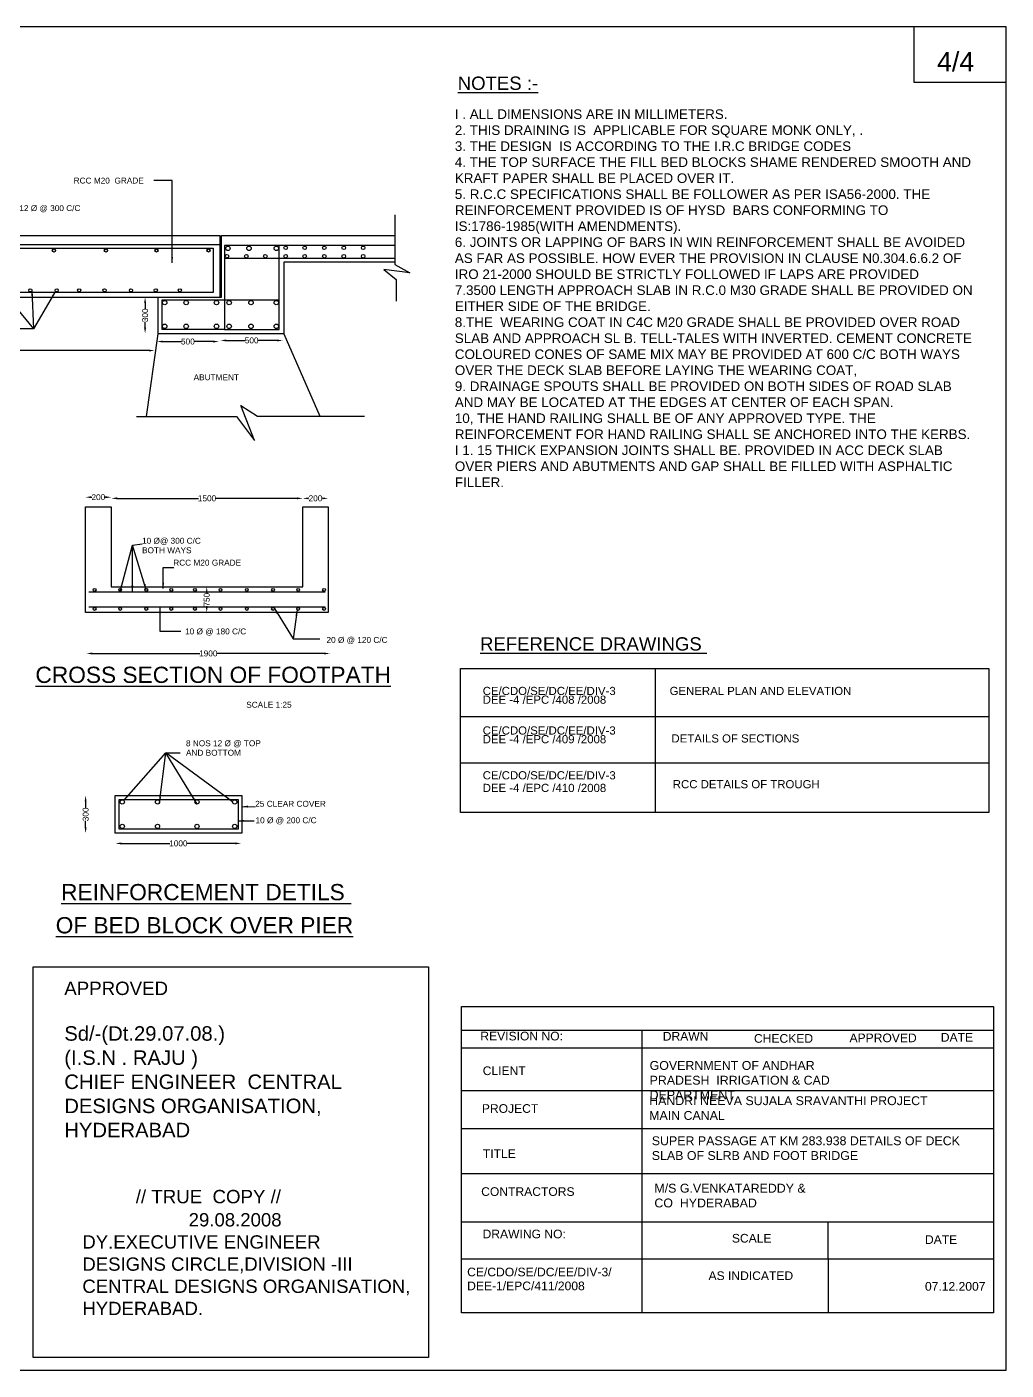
# Model space of a CAD drawing. Header units: millimetres. Extents: x 2557031 to 2683205, y 44332818 to 44423758.
# Drawn here: x 2616883 to 2683205, y 44332818 to 44423758 of the extents above; entities that cross this region are included whole.
import ezdxf

# ---------------------------------------------------------------- set-up
doc = ezdxf.new("R2010")
doc.units = ezdxf.units.MM
doc.header["$MEASUREMENT"] = 0
for name, color, linetype in [('DIMENSION', 7, 'Continuous'), ('DRAWING', 2, 'Continuous'), ('TEXT', 7, 'Continuous')]:
    doc.layers.add(name, color=color, linetype=linetype)
doc.styles.get("Standard").update_dxf_attribs({"font": 'arial.ttf', "height": 400})
doc.dimstyles.get("Standard").update_dxf_attribs({"dimtxt": 400, "dimasz": 400, "dimexe": 0.18, "dimexo": 0.0625, "dimgap": 0.09, "dimtad": 0, "dimdec": 0, "dimzin": 0, "dimdsep": 46, "dimtxsty": 'Standard', "dimcen": 0.09, "dimse1": 1, "dimse2": 1, "dimadec": 0, "dimazin": 0, "dimtfac": 1, "dimtdec": 0, "dimtofl": 0, "dimtmove": 0, "dimatfit": 3, "dimfxl": 1, "dimtolj": 1, "dimtzin": 0, "dimarcsym": 0})

# ---------------------------------------------------------------- blocks, each defined once
blk = doc.blocks.new('*D60')
at = {"layer": 'Defpoints', "color": 0, "transparency": 16777216}
for p in [(2625545, 44401844), (2625545, 44401374), (2582140, 44401324)]:
    blk.add_point(p, dxfattribs=at)
at = {"layer": 'DIMENSION', "color": 0, "lineweight": -2, "transparency": 16777216}
for p, q in [((2582540, 44401844), (2603109, 44401844)), ((2625145, 44401844), (2604576, 44401844))]:
    blk.add_line(p, q, dxfattribs=at)
at = {"layer": 'DIMENSION', "color": 0, "transparency": 16777216}
for points in [[(2582540, 44401911), (2582540, 44401778), (2582140, 44401844)], [(2625145, 44401911), (2625145, 44401778), (2625545, 44401844)]]:
    blk.add_solid(points, dxfattribs=at)
at = {"layer": 'DIMENSION', "color": 0, "transparency": 16777216, "insert": (2603843, 44401844), "char_height": 400, "attachment_point": 5}
blk.add_mtext('\\A1;10000', dxfattribs=at)
blk = doc.blocks.new('*D61')
at = {"layer": 'Defpoints', "color": 0, "transparency": 16777216}
for p in [(2624890, 44405456), (2624890, 44405456), (2624890, 44403004)]:
    blk.add_point(p, dxfattribs=at)
at = {"layer": 'DIMENSION', "color": 0, "lineweight": -2, "transparency": 16777216}
for p, q in [((2624890, 44405056), (2624890, 44404671)), ((2624890, 44403404), (2624890, 44403789))]:
    blk.add_line(p, q, dxfattribs=at)
at = {"layer": 'DIMENSION', "color": 0, "transparency": 16777216}
for points in [[(2624823, 44405056), (2624957, 44405056), (2624890, 44405456)], [(2624823, 44403404), (2624957, 44403404), (2624890, 44403004)]]:
    blk.add_solid(points, dxfattribs=at)
at = {"layer": 'DIMENSION', "color": 0, "transparency": 16777216, "insert": (2624890, 44404230), "char_height": 400, "attachment_point": 5, "rotation": 90}
blk.add_mtext('\\A1;300', dxfattribs=at)
blk = doc.blocks.new('*D62')
at = {"layer": 'Defpoints', "color": 0, "transparency": 16777216}
for p in [(2625687, 44402379), (2629890, 44402453), (2629890, 44402379)]:
    blk.add_point(p, dxfattribs=at)
at = {"layer": 'DIMENSION', "color": 0, "lineweight": -2, "transparency": 16777216}
for p, q in [((2626087, 44402453), (2627348, 44402453)), ((2629490, 44402453), (2628230, 44402453))]:
    blk.add_line(p, q, dxfattribs=at)
at = {"layer": 'DIMENSION', "color": 0, "transparency": 16777216}
for points in [[(2626087, 44402520), (2626087, 44402387), (2625687, 44402453)], [(2629490, 44402520), (2629490, 44402387), (2629890, 44402453)]]:
    blk.add_solid(points, dxfattribs=at)
at = {"layer": 'DIMENSION', "color": 0, "transparency": 16777216, "insert": (2627789, 44402453), "char_height": 400, "attachment_point": 5}
blk.add_mtext('\\A1;500', dxfattribs=at)
blk = doc.blocks.new('*D63')
at = {"layer": 'Defpoints', "color": 0, "transparency": 16777216}
for p in [(2629998, 44402471), (2634221, 44402527), (2634221, 44402471)]:
    blk.add_point(p, dxfattribs=at)
at = {"layer": 'DIMENSION', "color": 0, "lineweight": -2, "transparency": 16777216}
for p, q in [((2630398, 44402527), (2631668, 44402527)), ((2633821, 44402527), (2632551, 44402527))]:
    blk.add_line(p, q, dxfattribs=at)
at = {"layer": 'DIMENSION', "color": 0, "transparency": 16777216}
for points in [[(2630398, 44402593), (2630398, 44402460), (2629998, 44402527)], [(2633821, 44402593), (2633821, 44402460), (2634221, 44402527)]]:
    blk.add_solid(points, dxfattribs=at)
at = {"layer": 'DIMENSION', "color": 0, "transparency": 16777216, "insert": (2632109, 44402527), "char_height": 400, "attachment_point": 5}
blk.add_mtext('\\A1;500', dxfattribs=at)
blk = doc.blocks.new('*D82')
at = {"layer": 'Defpoints', "color": 0, "transparency": 16777216}
for p in [(2620847, 44391916), (2620847, 44391265), (2622602, 44391265)]:
    blk.add_point(p, dxfattribs=at)
at = {"layer": 'DIMENSION', "color": 0, "lineweight": -2, "transparency": 16777216}
for p, q in [((2621247, 44391916), (2621280, 44391916)), ((2622202, 44391916), (2622169, 44391916))]:
    blk.add_line(p, q, dxfattribs=at)
at = {"layer": 'DIMENSION', "color": 0, "transparency": 16777216}
for points in [[(2621247, 44391983), (2621247, 44391849), (2620847, 44391916)], [(2622202, 44391983), (2622202, 44391849), (2622602, 44391916)]]:
    blk.add_solid(points, dxfattribs=at)
at = {"layer": 'DIMENSION', "color": 0, "transparency": 16777216, "insert": (2621724, 44391916), "char_height": 400, "attachment_point": 5}
blk.add_mtext('\\A1;200', dxfattribs=at)
blk = doc.blocks.new('*D83')
at = {"layer": 'Defpoints', "color": 0, "transparency": 16777216}
for p in [(2635570, 44391838), (2622602, 44391265), (2635570, 44391265)]:
    blk.add_point(p, dxfattribs=at)
at = {"layer": 'DIMENSION', "color": 0, "lineweight": -2, "transparency": 16777216}
for p, q in [((2623002, 44391838), (2628508, 44391838)), ((2635170, 44391838), (2629664, 44391838))]:
    blk.add_line(p, q, dxfattribs=at)
at = {"layer": 'DIMENSION', "color": 0, "transparency": 16777216}
for points in [[(2623002, 44391905), (2623002, 44391772), (2622602, 44391838)], [(2635170, 44391905), (2635170, 44391772), (2635570, 44391838)]]:
    blk.add_solid(points, dxfattribs=at)
at = {"layer": 'DIMENSION', "color": 0, "transparency": 16777216, "insert": (2629086, 44391838), "char_height": 400, "attachment_point": 5}
blk.add_mtext('\\A1;1500', dxfattribs=at)
blk = doc.blocks.new('*D84')
at = {"layer": 'Defpoints', "color": 0, "transparency": 16777216}
for p in [(2637286, 44391838), (2635570, 44391265), (2637286, 44391265)]:
    blk.add_point(p, dxfattribs=at)
at = {"layer": 'DIMENSION', "color": 0, "lineweight": -2, "transparency": 16777216}
for p, q in [((2635970, 44391838), (2635983, 44391838)), ((2636886, 44391838), (2636873, 44391838))]:
    blk.add_line(p, q, dxfattribs=at)
at = {"layer": 'DIMENSION', "color": 0, "transparency": 16777216}
for points in [[(2635970, 44391905), (2635970, 44391772), (2635570, 44391838)], [(2636886, 44391905), (2636886, 44391772), (2637286, 44391838)]]:
    blk.add_solid(points, dxfattribs=at)
at = {"layer": 'DIMENSION', "color": 0, "transparency": 16777216, "insert": (2636428, 44391838), "char_height": 400, "attachment_point": 5}
blk.add_mtext('\\A1;200', dxfattribs=at)
blk = doc.blocks.new('*D85')
at = {"layer": 'Defpoints', "color": 0, "transparency": 16777216}
for p in [(2629066, 44385849), (2629066, 44385849), (2629066, 44384100)]:
    blk.add_point(p, dxfattribs=at)
at = {"layer": 'DIMENSION', "color": 0, "lineweight": -2, "transparency": 16777216}
for p, q in [((2629066, 44385449), (2629066, 44385414)), ((2629066, 44384500), (2629066, 44384535))]:
    blk.add_line(p, q, dxfattribs=at)
at = {"layer": 'DIMENSION', "color": 0, "transparency": 16777216}
for points in [[(2629000, 44385449), (2629133, 44385449), (2629066, 44385849)], [(2629000, 44384500), (2629133, 44384500), (2629066, 44384100)]]:
    blk.add_solid(points, dxfattribs=at)
at = {"layer": 'DIMENSION', "color": 0, "transparency": 16777216, "insert": (2629066, 44384975), "char_height": 400, "attachment_point": 5, "rotation": 90}
blk.add_mtext('\\A1;750', dxfattribs=at)
blk = doc.blocks.new('*D86')
at = {"layer": 'Defpoints', "color": 0, "transparency": 16777216}
for p in [(2620925, 44381405), (2637416, 44381405), (2637416, 44381335)]:
    blk.add_point(p, dxfattribs=at)
at = {"layer": 'DIMENSION', "color": 0, "lineweight": -2, "transparency": 16777216}
for p, q in [((2621325, 44381335), (2628593, 44381335)), ((2637016, 44381335), (2629748, 44381335))]:
    blk.add_line(p, q, dxfattribs=at)
at = {"layer": 'DIMENSION', "color": 0, "transparency": 16777216}
for points in [[(2621325, 44381402), (2621325, 44381268), (2620925, 44381335)], [(2637016, 44381402), (2637016, 44381268), (2637416, 44381335)]]:
    blk.add_solid(points, dxfattribs=at)
at = {"layer": 'DIMENSION', "color": 0, "transparency": 16777216, "insert": (2629171, 44381335), "char_height": 400, "attachment_point": 5}
blk.add_mtext('\\A1;1900', dxfattribs=at)
blk = doc.blocks.new('*D87')
at = {"layer": 'Defpoints', "color": 0, "transparency": 16777216}
for p in [(2622861, 44371716), (2620863, 44369174), (2622861, 44369174)]:
    blk.add_point(p, dxfattribs=at)
at = {"layer": 'DIMENSION', "color": 0, "lineweight": -2, "transparency": 16777216}
for p, q in [((2620863, 44371316), (2620863, 44370886)), ((2620863, 44369574), (2620863, 44370004))]:
    blk.add_line(p, q, dxfattribs=at)
at = {"layer": 'DIMENSION', "color": 0, "transparency": 16777216}
for points in [[(2620796, 44371316), (2620929, 44371316), (2620863, 44371716)], [(2620796, 44369574), (2620929, 44369574), (2620863, 44369174)]]:
    blk.add_solid(points, dxfattribs=at)
at = {"layer": 'DIMENSION', "color": 0, "transparency": 16777216, "insert": (2620863, 44370445), "char_height": 400, "attachment_point": 5, "rotation": 90}
blk.add_mtext('\\A1;300', dxfattribs=at)
blk = doc.blocks.new('*D88')
at = {"layer": 'Defpoints', "color": 0, "transparency": 16777216}
for p in [(2622882, 44368400), (2631404, 44368477), (2631404, 44368400)]:
    blk.add_point(p, dxfattribs=at)
at = {"layer": 'DIMENSION', "color": 0, "lineweight": -2, "transparency": 16777216}
for p, q in [((2623282, 44368477), (2626565, 44368477)), ((2631004, 44368477), (2627721, 44368477))]:
    blk.add_line(p, q, dxfattribs=at)
at = {"layer": 'DIMENSION', "color": 0, "transparency": 16777216}
for points in [[(2623282, 44368544), (2623282, 44368411), (2622882, 44368477)], [(2631004, 44368544), (2631004, 44368411), (2631404, 44368477)]]:
    blk.add_solid(points, dxfattribs=at)
at = {"layer": 'DIMENSION', "color": 0, "transparency": 16777216, "insert": (2627143, 44368477), "char_height": 400, "attachment_point": 5}
blk.add_mtext('\\A1;1000', dxfattribs=at)

msp = doc.modelspace()

# ---------------------------------------------------------------- linework, layer by layer
at = {"layer": 'DIMENSION', "color": 0}
for points in [[(2683204.5, 44423757.7), (2557031.4, 44423757.7), (2557031.4, 44332817.9), (2683204.5, 44332817.9)], [(2683204.5, 44423757.7), (2676960.9, 44423757.7), (2676960.9, 44420015), (2683204.5, 44420015)], [(2646255.1, 44380310.5), (2682040.3, 44380310.5), (2682040.3, 44370566), (2646255.1, 44370566)], [(2617300.4, 44360126.8), (2644092.7, 44360126.8), (2644092.7, 44333677.2), (2617300.4, 44333677.2)], [(2646320.9, 44357428.9), (2682348.1, 44357428.9), (2682348.1, 44336705.1), (2646320.9, 44336705.1)]]:
    msp.add_lwpolyline(points, close=True, dxfattribs=at)
for points in [[(2682040.3, 44370566), (2646255.1, 44370566), (2646255.1, 44380310.5), (2682040.3, 44380310.5)], [(2659440.9, 44380310.5), (2659440.9, 44370566)], [(2646255.1, 44377061), (2682040.3, 44377061)], [(2682040.3, 44373920.6), (2646255.1, 44373920.6)], [(2646320.9, 44349172.5), (2682348.1, 44349172.5)], [(2671146.5, 44340325), (2671146.5, 44342862.5)], [(2682348.1, 44340325), (2646320.9, 44340325)], [(2671146.5, 44340325), (2671146.5, 44336705.1)]]:
    msp.add_lwpolyline(points, dxfattribs=at)
at = {"layer": 'DRAWING', "color": 0}
for points in [[(2641814.5, 44411040.9), (2641814.5, 44407668.9), (2642818, 44407102.3), (2641065.4, 44407337.8), (2641895.6, 44406662.5), (2641895.6, 44405191.2)], [(2565843.3, 44409628.6), (2577762.3, 44409628.6), (2577762.3, 44405456), (2630061.7, 44405456), (2630061.7, 44409628.6)], [(2577878.3, 44409628.6), (2629946.9, 44409628.6), (2629946.9, 44405456)], [(2630061.7, 44409628.6), (2641814.5, 44409628.6)], [(2577878.3, 44409012.6), (2629946.9, 44409012.6)], [(2641814.5, 44408951.4), (2630265.8, 44408951.4), (2630265.8, 44403273.8), (2633966.8, 44403273.8), (2633966.8, 44408951.4)], [(2641814.5, 44407825.6), (2634283.7, 44407825.6), (2634283.7, 44402986), (2625773.3, 44402986), (2625773.3, 44405456)], [(2630265.8, 44408089.5), (2641814.5, 44408089.5)], [(2630265.8, 44403273.8), (2626045.1, 44403273.8), (2626045.1, 44405274.7), (2633966.8, 44405274.7)], [(2624980.3, 44397382.1), (2625773.3, 44402986)], [(2634283.7, 44402986), (2636734.9, 44397392.2)], [(2624305, 44397382.1), (2631075.8, 44397382.1), (2632297.8, 44395749.6), (2631367.7, 44398127), (2632514.1, 44397392.2), (2639755.7, 44397392.2)], [(2620846.7, 44384100.1), (2620846.7, 44391265.1), (2622602.3, 44391265.1), (2622602.3, 44385849.2), (2635569.9, 44385849.2), (2635569.9, 44391265.1), (2637286.1, 44391265.1), (2637286.1, 44384100.1), (2620846.7, 44384100.1)], [(2621090.4, 44385515.6), (2637090.8, 44385515.6)], [(2621090.4, 44384483.4), (2637090.8, 44384483.4)]]:
    msp.add_lwpolyline(points, dxfattribs=at)
for points in [[(2578303, 44408770.6), (2629504.7, 44408770.6), (2629504.7, 44405777.8), (2578303, 44405777.8)], [(2622861.5, 44371716.3), (2631452, 44371716.3), (2631452, 44369173.9), (2622861.5, 44369173.9)], [(2623130.6, 44371447.1), (2631182.9, 44371447.1), (2631182.9, 44369443), (2623130.6, 44369443)]]:
    msp.add_lwpolyline(points, close=True, dxfattribs=at)
for centre, radius in [((2618713.5, 44408615.8), 108.7), ((2622236.2, 44408615.8), 108.7), ((2625662.1, 44408615.8), 108.7), ((2629184.8, 44408615.8), 108.7), ((2630499.2, 44408762.4), 152), ((2631930.4, 44408762.4), 152), ((2633776.7, 44408762.4), 152), ((2634411.4, 44408796.8), 120.8), ((2635699.6, 44408796.8), 120.8), ((2637028.8, 44408796.8), 120.8), ((2638343.8, 44408796.8), 120.8), ((2639660.4, 44408796.8), 120.8), ((2630437.3, 44408229.7), 120.8), ((2631749.1, 44408229.7), 120.8), ((2633032.9, 44408229.7), 120.8), ((2634411.4, 44408229.7), 120.8), ((2635699.6, 44408229.7), 120.8), ((2637028.8, 44408229.7), 120.8), ((2638343.8, 44408229.7), 120.8), ((2639660.4, 44408229.7), 120.8), ((2617117.9, 44405923.2), 108.7), ((2618905.6, 44405923.2), 108.7), ((2620425.3, 44405923.2), 108.7), ((2622147.6, 44405923.2), 108.7), ((2623935.3, 44405923.2), 108.7), ((2625614, 44405923.2), 108.7), ((2627241.4, 44405923.2), 108.7), ((2626216.9, 44405090.6), 152), ((2627672.8, 44405090.6), 152), ((2629725.1, 44405090.6), 152), ((2630580.9, 44405090.6), 152), ((2632060.3, 44405090.6), 152), ((2633774.3, 44405090.6), 152), ((2626216.9, 44403479.5), 152), ((2627672.8, 44403479.5), 152), ((2629725.1, 44403479.5), 152), ((2630580.9, 44403479.5), 152), ((2632060.3, 44403479.5), 152), ((2633774.3, 44403479.5), 152), ((2621471.9, 44385635.3), 96), ((2623199.7, 44385635.3), 96), ((2624973.9, 44385635.3), 96), ((2626664.5, 44385635.3), 96), ((2628264.8, 44385635.3), 96), ((2630001.8, 44385635.3), 96), ((2631776, 44385635.3), 96), ((2633553.4, 44385635.3), 96), ((2635262.6, 44385635.3), 96), ((2637009, 44385635.3), 96), ((2621471.9, 44384352.3), 96), ((2623199.7, 44384352.3), 96), ((2624973.9, 44384352.3), 96), ((2626664.5, 44384352.3), 96), ((2628264.8, 44384352.3), 96), ((2630001.8, 44384352.3), 96), ((2631776, 44384352.3), 96), ((2633553.4, 44384352.3), 96), ((2635262.6, 44384352.3), 96), ((2637009, 44384352.3), 96), ((2623340.2, 44371283.7), 144.4), ((2625731.8, 44371283.7), 144.4), ((2628405.9, 44371283.7), 144.4), ((2630960.6, 44371283.7), 144.4), ((2623340.2, 44369626.1), 144.4), ((2625731.8, 44369626.1), 144.4), ((2628405.9, 44369626.1), 144.4), ((2630960.6, 44369626.1), 144.4)]:
    msp.add_circle(centre, radius, dxfattribs=at)
at = {"layer": 'TEXT', "color": 0}
for points in [[(2682348.1, 44336705.1), (2646320.9, 44336705.1), (2646320.9, 44357428.9), (2682348.1, 44357428.9)], [(2646320.9, 44355832.4), (2682348.1, 44355832.4)], [(2658525.1, 44355804), (2658525.1, 44336705.1)], [(2646320.9, 44354635.2), (2682348.1, 44354635.2)], [(2646320.9, 44351755.1), (2682348.1, 44351755.1)], [(2682348.1, 44346114.2), (2646320.9, 44346114.2)], [(2646320.9, 44342862.5), (2682348.1, 44342862.5)]]:
    msp.add_lwpolyline(points, dxfattribs=at)

# ---------------------------------------------------------------- texts
at = {"layer": 'DIMENSION', "color": 0}
for s, height, p in [('4/4', 1300, (2678520.3, 44420745.4)), ('CE/CDO/SE/DC/EE/DIV-3', 552.47, (2647755.7, 44378523.2)), ('GENERAL PLAN AND ELEVATION', 552.47, (2660412.5, 44378523.2)), ('DEE -4 /EPC /408 /2008', 552.47, (2647755.7, 44377931.5)), ('CE/CDO/SE/DC/EE/DIV-3', 552.47, (2647755.7, 44375847.9)), ('DEE -4 /EPC /409 /2008', 552.47, (2647755.7, 44375256.3)), ('DETAILS OF SECTIONS ', 552.47, (2660536.4, 44375309)), ('CE/CDO/SE/DC/EE/DIV-3', 552.47, (2647755.7, 44372811.8)), ('DEE -4 /EPC /410 /2008', 552.47, (2647755.7, 44371958.6)), ('RCC DETAILS OF TROUGH ', 552.47, (2660629.5, 44372210.1))]:
    msp.add_text(s, height=height, dxfattribs=at).set_placement(p)
at = {"layer": 'DIMENSION', "color": 0, "insert": (2645867.1, 44418173.5), "char_height": 650, "width": 35541.216, "attachment_point": 1}
msp.add_mtext('I . ALL DIMENSIONS ARE IN MILLIMETERS. \\P2. THIS DRAINING IS  APPLICABLE FOR SQUARE MONK ONLY, .\\P3. THE DESIGN  IS ACCORDING TO THE I.R.C BRIDGE CODES \\P4. THE TOP SURFACE THE FILL BED BLOCKS SHAME RENDERED SMOOTH AND KRAFT PAPER SHALL BE PLACED OVER IT. \\P5. R.C.C SPECIFICATIONS SHALL BE FOLLOWER AS PER ISA56-2000. THE REINFORCEMENT PROVIDED IS OF HYSD  BARS CONFORMING TO IS:1786-1985(WITH AMENDMENTS). \\P6. JOINTS OR LAPPING OF BARS IN WIN REINFORCEMENT SHALL BE AVOIDED AS FAR AS POSSIBLE. HOW EVER THE PROVISION IN CLAUSE N0.304.6.6.2 OF IRO 21-2000 SHOULD BE STRICTLY FOLLOWED IF LAPS ARE PROVIDED \\P7.3500 LENGTH APPROACH SLAB IN R.C.0 M30 GRADE SHALL BE PROVIDED ON EITHER SIDE OF THE BRIDGE. \\P8.THE  WEARING COAT IN C4C M20 GRADE SHALL BE PROVIDED OVER ROAD SLAB AND APPROACH SL B. TELL-TALES WITH INVERTED. CEMENT CONCRETE COLOURED CONES OF SAME MIX MAY BE PROVIDED AT 600 C/C BOTH WAYS OVER THE DECK SLAB BEFORE LAYING THE WEARING COAT, \\P9. DRAINAGE SPOUTS SHALL BE PROVIDED ON BOTH SIDES OF ROAD SLAB AND MAY BE LOCATED AT THE EDGES AT CENTER OF EACH SPAN.\\P10, THE HAND RAILING SHALL BE OF ANY APPROVED TYPE. THE REINFORCEMENT FOR HAND RAILING SHALL SE ANCHORED INTO THE KERBS. \\PI 1. 15 THICK EXPANSION JOINTS SHALL BE. PROVIDED IN ACC DECK SLAB OVER PIERS AND ABUTMENTS AND GAP SHALL BE FILLED WITH ASPHALTIC FILLER. ', dxfattribs=at)
at = {"layer": 'TEXT', "color": 0}
for s, height, p in [('%%UNOTES :-', 900, (2646062.8, 44419493.1)), (' RCC M20  GRADE', 400, (2619897.2, 44413151.5)), ('12 Ø @ 300 C/C', 400, (2616372.5, 44411285.6)), ('ABUTMENT', 400, (2628177.8, 44399834.9)), ('10 Ø@ 300 C/C', 400, (2624684.7, 44388765.8)), ('BOTH WAYS', 400, (2624684.7, 44388123.2)), ('RCC M20 GRADE', 400, (2626799.1, 44387283.6)), ('10 Ø @ 180 C/C', 400, (2627600.4, 44382628.9)), ('20 Ø @ 120 C/C', 400, (2637174.4, 44382052.6)), ('%%UREFERENCE DRAWINGS ', 900, (2647572, 44381535.4)), ('%%UCROSS SECTION OF FOOTPATH', 1100, (2617465.1, 44379341.2)), ('SCALE 1:25', 400, (2631738.9, 44377663.8)), ('8 NOS 12 Ø @ TOP ', 400, (2627658.5, 44375057.9)), ('AND BOTTOM ', 400, (2627658.5, 44374415.4)), ('25 CLEAR COVER ', 400, (2632350.3, 44370958.7)), ('10 Ø @ 200 C/C', 400, (2632367.5, 44369842.9)), ('%%UREINFORCEMENT DETILS ', 1100, (2619203.8, 44364627.6)), ('%%UOF BED BLOCK OVER PIER', 1100, (2618835.8, 44362386.4)), ('REVISION NO:', 586.216, (2647594.8, 44355140.2)), ('DRAWN ', 586.22, (2659948.3, 44355129)), ('CHECKED ', 586.22, (2666124.8, 44354981.2)), ('APPROVED ', 586.22, (2672597.3, 44355018.2)), ('DATE ', 586.22, (2678780, 44355055.2)), ('CLIENT', 586.22, (2647755.2, 44352794)), ('PROJECT', 586.22, (2647697.8, 44350236.7)), ('TITLE ', 586.22, (2647766.5, 44347181)), ('// TRUE  COPY //', 905.167, (2624259.1, 44344114)), ('CONTRACTORS ', 586.216, (2647652.1, 44344613.1)), ('DRAWING NO:', 586.216, (2647744.4, 44341743.6)), ('SCALE ', 586.22, (2664629.8, 44341454)), ('DATE ', 586.22, (2677706.3, 44341362.1)), ('CE/CDO/SE/DC/EE/DIV-3/', 586.216, (2646702.1, 44339168.6)), ('AS INDICATED ', 586.216, (2663048.1, 44338917.9)), ('DEE-1/EPC/411/2008', 586.216, (2646702.1, 44338226.9)), ('07.12.2007', 586.22, (2677706.3, 44338197.9))]:
    msp.add_text(s, height=height, dxfattribs=at).set_placement(p)
at = {"layer": 'TEXT', "color": 0, "attachment_point": 1}
for s, insert, char_height, width in [('APPROVED\\P  \\P{\\H1.0833x;Sd/-(Dt.29.07.08.) \\P(I.S.N . RAJU ) \\PCHIEF ENGINEER  CENTRAL DESIGNS ORGANISATION, HYDERABAD }', (2619418.7, 44359118.7), 905.167, 24276.691), ('GOVERNMENT OF ANDHAR PRADESH  IRRIGATION & CAD DEPARTMENT ', (2659059.3, 44353745.5), 600, 15333.985), ('HANDRI NEEVA SUJALA SRAVANTHI PROJECT\\PMAIN CANAL \\P ', (2659029.8, 44351359.2), 600, 19096.044), ('SUPER PASSAGE AT KM 283.938 DETAILS OF DECK SLAB OF SLRB AND FOOT BRIDGE ', (2659206.7, 44348647.1), 600, 21387.683), ('M/S G.VENKATAREDDY & CO  HYDERABAD ', (2659383.7, 44345434.9), 600, 11694.727), ('^I^I29.08.2008 \\PDY.EXECUTIVE ENGINEER  \\PDESIGNS CIRCLE,DIVISION -III \\PCENTRAL DESIGNS ORGANISATION, HYDERABAD.', (2620641, 44343446.9), 900, 27495.396)]:
    msp.add_mtext(s, dxfattribs=dict(at, insert=insert, char_height=char_height, width=width))

# ---------------------------------------------------------------- dimensions: what is measured, and where the dimension line sits
at = {"layer": 'DIMENSION', "color": 0}
for base, p1, p2, text, picture, middle in [((2624889.9, 44405456), (2624889.9, 44403003.7), (2624889.9, 44405456), '300', '*D61', (2624889.9, 44404229.9)), ((2629066.4, 44385849.2), (2629066.4, 44384100.1), (2629066.4, 44385849.2), '750', '*D85', (2629066.4, 44384974.6)), ((2620862.8, 44369173.9), (2622861.5, 44371716.3), (2622861.5, 44369173.9), '300', '*D87', (2620862.8, 44370445.1))]:
    dim = msp.add_linear_dim(base=base, p1=p1, p2=p2, angle=90, text=text, dimstyle='Standard', dxfattribs=at)
    dim.commit()
    dim.dimension.update_dxf_attribs({"geometry": picture, "text_midpoint": middle})
for base, p1, p2, text, picture, middle in [((2629890.4, 44402453.3), (2625687.4, 44402379.1), (2629890.4, 44402379.1), '500', '*D62', (2627788.9, 44402453.3)), ((2634221, 44402526.6), (2629997.5, 44402471.2), (2634221, 44402471.2), '500', '*D63', (2632109.3, 44402526.6)), ((2625545.1, 44401844.3), (2582140.2, 44401324), (2625545.1, 44401373.7), '10000', '*D60', (2603842.7, 44401844.3)), ((2620846.7, 44391915.9), (2622602.3, 44391265.1), (2620846.7, 44391265.1), '200', '*D82', (2621724.5, 44391915.9)), ((2635569.9, 44391838.4), (2622602.3, 44391265.1), (2635569.9, 44391265.1), '1500', '*D83', (2629086.1, 44391838.4)), ((2637286.1, 44391838.4), (2635569.9, 44391265.1), (2637286.1, 44391265.1), '200', '*D84', (2636428, 44391838.4)), ((2637416.3, 44381335), (2620924.7, 44381404.5), (2637416.3, 44381404.5), '1900', '*D86', (2629170.5, 44381335)), ((2631403.7, 44368477.2), (2622882.5, 44368400.3), (2631403.7, 44368400.3), '1000', '*D88', (2627143.1, 44368477.2))]:
    dim = msp.add_linear_dim(base=base, p1=p1, p2=p2, text=text, dimstyle='Standard', dxfattribs=at)
    dim.commit()
    dim.dimension.update_dxf_attribs({"geometry": picture, "text_midpoint": middle})

# ---------------------------------------------------------------- leaders
for points in [[(2626723.1, 44407788.7), (2626723.1, 44413355.8), (2625484.6, 44413355.8)], [(2615146.2, 44405986.3), (2617325.1, 44403305.9), (2615664.3, 44403305.9)], [(2617226.5, 44405927.3), (2617325.1, 44403305.9)], [(2618821.1, 44405854.9), (2617325.1, 44403305.9)], [(2623199.7, 44385539.3), (2624028.2, 44388661), (2624684.7, 44388765.8)], [(2624028.2, 44385515.6), (2624028.2, 44388661)], [(2624973.9, 44385635.3), (2624028.2, 44388661)], [(2626117.5, 44385730.5), (2626117.5, 44387165.7), (2626831.6, 44387165.7)], [(2625896.4, 44384483.4), (2625896.4, 44382842.1), (2627306.3, 44382842.1)], [(2633646.8, 44384374.9), (2634928.8, 44382327.4), (2636733.4, 44382327.4)], [(2635187.1, 44384292.9), (2634928.8, 44382327.4)], [(2623444.8, 44371383.3), (2626293.5, 44374599.5), (2627258.6, 44374599.5)], [(2625865.3, 44371228.5), (2626293.5, 44374599.5)], [(2628405.9, 44371139.2), (2626293.5, 44374599.5)], [(2630816.2, 44371283.7), (2626293.5, 44374599.5)], [(2631452, 44370977.2), (2632350.3, 44370958.7)], [(2631182.9, 44370006.1), (2632275.9, 44370006.1)]]:
    msp.add_leader(points, dimstyle='Standard', override={"dimgap": 0.09, "dimtad": 0}, dxfattribs=at)

doc.saveas('drawing.dxf')
